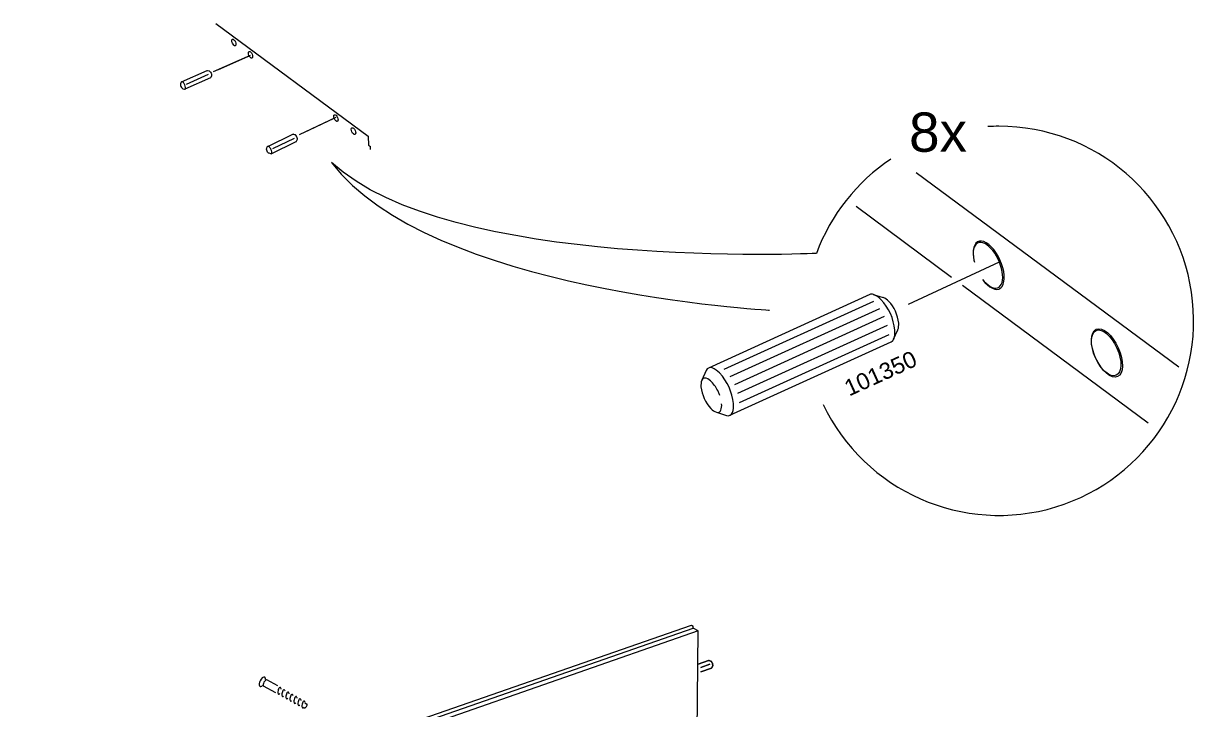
# Model space of a CAD drawing. Header units: metres. Extents: x -0.7 to 8.1, y 0 to 13.3.
# Drawn here: x 0.5278 to 0.6631, y 0.7829 to 0.8621 of the extents above; entities that cross this region are included whole.
import ezdxf

# ---------------------------------------------------------------- set-up
doc = ezdxf.new("R2010")
doc.units = ezdxf.units.M
doc.header["$MEASUREMENT"] = 0
for name, color, linetype, lineweight in [('PDF6_Geometry_Num_Penna__1', 255, 'Continuous', 18), ('PDF6_Geometry_Num_Penna__7', 7, 'Continuous', 18), ('PDF6_Text_Num_Penna__7', 7, 'Continuous', 18)]:
    doc.layers.add(name, color=color, linetype=linetype, lineweight=lineweight)
doc.styles.add('GENERATED_STYLE_1', font='Arial.ttf')

msp = doc.modelspace()

# ---------------------------------------------------------------- linework, layer by layer
at = {"layer": 'PDF6_Geometry_Num_Penna__1', "color": 255, "linetype": 'Continuous', "lineweight": 18, "flags": 128}
for points in [[(0.5502828327655572, 0.8567785225467752), (0.5538335410988906, 0.858361789213442)], [(0.5602267563766684, 0.8495081606023307), (0.5637323091544462, 0.8511894994912197)]]:
    msp.add_lwpolyline(points, dxfattribs=at)
at = {"layer": 'PDF6_Geometry_Num_Penna__7', "color": 7, "linetype": 'Continuous', "lineweight": 18, "flags": 128}
for points in [[(0.5500608649877795, 0.8621388044912197), (0.5676895233211128, 0.8490980211578865), (0.5677202149877795, 0.8480566211578864)], [(0.5497914133211128, 0.8565592358801087), (0.5540631994322239, 0.8584642358801087)], [(0.5466872158211128, 0.855118526713442), (0.5492162797100018, 0.8562587044912197)], [(0.5597416869322239, 0.8492754683801085), (0.5639591452655572, 0.8512979433801087)], [(0.5566417933211129, 0.8476750214356641), (0.5591415766544462, 0.8488783464356642)], [(0.5677202149877795, 0.8480565858801086), (0.5679463455433351, 0.8478904275467753)], [(0.5679544594322239, 0.8475446347689974), (0.5679463455433351, 0.8478903569912197)], [(0.6614119955433351, 0.8223766567134418), (0.6310311260988906, 0.8448510706023308)], [(0.6351238422100017, 0.8327658564356643), (0.6241069449877794, 0.8409478314356642)], [(0.6387885683211129, 0.8324547769912196), (0.6388767627655573, 0.8323450631023308), (0.639113829432224, 0.8320871825467754), (0.639355129432224, 0.8318878631023309), (0.6395950183211129, 0.8317234686578864), (0.6398320849877795, 0.8316063464356642), (0.6400550405433351, 0.831535085324553), (0.6402564766544462, 0.831520974213442), (0.6404395683211128, 0.8315580158801086), (0.6406216016544461, 0.8316504436578863), (0.6407510710988906, 0.831771799213442), (0.6408819516544462, 0.8319591242134419), (0.6409743794322239, 0.8321810214356642), (0.6410280016544462, 0.8324540714356642), (0.6410459933211128, 0.8327486408801086), (0.6410280016544462, 0.8330657881023308), (0.6409923710988906, 0.8334090408801085), (0.6409165238766684, 0.833775224213442), (0.6408089266544461, 0.8341474047689974), (0.640660054432224, 0.8345139408801086), (0.640514004432224, 0.8348804769912197), (0.640328090543335, 0.8352321964356642), (0.6401266544322239, 0.8355613381023308), (0.6399075794322239, 0.8358566131023308), (0.6396666322100018, 0.8361141408801086), (0.6394295655433351, 0.8363508547689975), (0.6391910877655572, 0.8365300658801087), (0.6389720127655573, 0.836680349213442), (0.6387307127655574, 0.8367755992134419), (0.638529629432224, 0.8368112297689976), (0.6383243127655572, 0.8368112297689976), (0.6381436905433351, 0.8367385575467753), (0.6379757683211128, 0.8366253158801086), (0.6378487683211128, 0.8364598631023308), (0.6377581044322239, 0.8362587797689975), (0.6376836683211128, 0.836021360324553), (0.6376462738766684, 0.835740549213442), (0.6376296933211129, 0.8354329269912198)], [(0.6376297991544462, 0.8355029886578864), (0.6376675463766683, 0.8351308081023308), (0.6377229324877794, 0.8347688581023308), (0.6377857269322239, 0.8345166219912197)], [(0.6376297991544462, 0.8354330681023309), (0.6376657824877795, 0.8350802903245531), (0.6377179935988906, 0.8347373903245532), (0.6377462158211128, 0.8346252069912197)], [(0.6406523638766684, 0.8345335553245531), (0.6301325305433351, 0.829634530324553)], [(0.6260661669322239, 0.8308013075467753), (0.6272165752655573, 0.8304372408801086)], [(0.6578511272100017, 0.815886462824553), (0.6363965938766684, 0.8318207294912197)], [(0.6088313849877794, 0.8221370500467754), (0.6261425433211129, 0.8300251611578864)], [(0.6095393394322239, 0.8212969803245531), (0.6268476755433351, 0.8291833275467753)], [(0.6100848749877795, 0.8203824744912198), (0.6273755722100017, 0.828261060602331)], [(0.6104093952655573, 0.8193670389356642), (0.6277159674877795, 0.827252327824553)], [(0.6105937216544461, 0.818288209213442), (0.6279038216544461, 0.8261756147689976)], [(0.5278154744322239, 0.7656726383801086), (0.6050491133211129, 0.7925232606023308), (0.6052480799877795, 0.7924251883801087)], [(0.6058457560988906, 0.7918816989356642), (0.5285778977655573, 0.7649026656023308), (0.5280240366544462, 0.7652780211578863), (0.5279993422100017, 0.7655471906023308)], [(0.5280239308211129, 0.7652779858801086), (0.6052455752655573, 0.792177644213442)], [(0.5935582591544462, 0.7676273800467753), (0.6056571258211129, 0.7722424189356641), (0.6058458619322239, 0.791881557824553), (0.6052454341544461, 0.7921778911578864)], [(0.6052453988766683, 0.7921778206023308), (0.6052482210988906, 0.792425117824553)], [(0.5572338602655573, 0.7855236203245531), (0.5559702102655573, 0.7862062453245531)], [(0.5569931952655574, 0.7847300467134419), (0.555583848043335, 0.7854909883801087)], [(0.5603635283211128, 0.783553215324553), (0.5605871894322239, 0.7834216292134419)], [(0.5602150441544462, 0.7830434867134419), (0.5603261691544462, 0.7829782228245531)]]:
    msp.add_lwpolyline(points, dxfattribs=at)
for points in [[(0.546111870543335, 0.8553748197689973), (0.5490452177655573, 0.856697736435664, -0.1916808126973572), (0.5491072008211129, 0.8567013700467754), (0.5492874702655572, 0.8566435144912198, -0.1128050483082749), (0.5493883294322239, 0.856576310324553, -0.08167964179693053), (0.549511025543335, 0.8563913136578862, -0.0781300580720087), (0.549568175543335, 0.8561771775467754, -0.1182225630713882), (0.5495516655433351, 0.856057233102331), (0.5494758183211128, 0.8558833136578864, -0.1889946270775481), (0.5494321091544461, 0.8558392164356643), (0.5464991147100018, 0.8545166525467752)], [(0.5461780163766684, 0.8553775714356641, 0.3907544944153908), (0.5460683377655573, 0.8553306519912198), (0.5459909383211128, 0.8551543336578864, 0.1181246211047268), (0.5459758041544461, 0.8550372114356641, 0.1604824912455498), (0.5461559677655572, 0.8546377611578865, 0.1114142991346512), (0.5462570738766684, 0.8545705569912196), (0.546436990543335, 0.854513054213442, 0.406155964841973), (0.546544210500065, 0.8545657934447438)], [(0.5465444113766684, 0.8545648772689974, 0.1155678453942091), (0.5465659308211128, 0.8547281781023308, 0.07815070627543902), (0.5464854974877795, 0.8550269808801085, 0.08135656040366804), (0.5463140827655573, 0.855284579213442, 0.1139002634210279), (0.5461779105433342, 0.8553777125467732)], [(0.6202913358211127, 0.8180802819912198, 1.81475233947159), (0.640614165405721, 0.8502438836962413, 0.0143281131277929), (0.6393176997100017, 0.8502017569912197)], [(0.5565134323072747, 0.8471186919360869, -0.4039453660679684), (0.5564068080433351, 0.8470638339356642), (0.5562221288766669, 0.8471178442134378, -0.1174058296102672), (0.5561246662249366, 0.8471774573792522, -0.1611957890122127), (0.5559324983211175, 0.8475761731023314, -0.1150148584633035), (0.5559462566544462, 0.8476967525467753), (0.5560175883211196, 0.8478719772689948, -0.1805846839486257), (0.5560602744322239, 0.8479168858801086), (0.5589597549877795, 0.8493128275467753, -0.1970501720591565), (0.5590257949877795, 0.8493162847689975)], [(0.5564686852655574, 0.8470685258801086), (0.559367813043335, 0.8484641147689975, 0.1901498745876578), (0.5594104638766684, 0.848509270324553), (0.5594820777655573, 0.8486849536578864, 0.1201157801346142), (0.5594953069322227, 0.8488053567134417, 0.07821332540798878), (0.5594329358211122, 0.8490182933801083, 0.0806949067419234), (0.5593055830433338, 0.849199973935663, 0.1133541094628037), (0.5592031716544462, 0.8492645675467753), (0.5590214910988905, 0.8493178369912197)], [(0.5565127824877796, 0.8471181264356641, 0.1167855694755451), (0.556530174432224, 0.8472819564356641, 0.07773693247297955), (0.5564423327655572, 0.8475786425467753, 0.0815980999991105), (0.556264568043335, 0.8478317958801085, 0.1149028356329917), (0.5561262791544457, 0.8479214014356627)], [(0.6095049083211128, 0.8168173022689976), (0.6281597972100017, 0.8253171300467752, 0.1981658253209251), (0.6284469230433404, 0.8256253872689955, 0.1164386133636642), (0.6285790030433354, 0.8266660817134419, 0.1622874422832228), (0.6269658072850702, 0.8302068244567686, 0.1161710249215369), (0.6260929427655573, 0.8307918883801088, 0.200539753494072), (0.6256720788766684, 0.8307772833801086), (0.6070171899877794, 0.822277102824553)], [(0.6284362338766684, 0.8255990347689975), (0.628916364432224, 0.8267064042134419, 0.02480375838711386), (0.628923702210004, 0.8267248192134411, 0.1169308199165686), (0.6290184230433348, 0.8274713675467753, 0.1623574845225375), (0.6278590237701633, 0.8300155571988485, 0.1172822621145275), (0.6272352372100009, 0.8304304322689953)], [(0.6079597769322239, 0.8171571683801085), (0.609110538043335, 0.8167931017134419, 0.3996259786674735), (0.6097914580047676, 0.8171248030673619, 0.1159629506212759), (0.6099238319322251, 0.8181661833801087, 0.1621891017443584), (0.6083106820237293, 0.8217064843400542, 0.1158905354466356), (0.6074377363766685, 0.8222918136578868, 0.3984492230787283), (0.6067397302655573, 0.8219955861578865), (0.6062599524877795, 0.8208885694912198)], [(0.6083297702655572, 0.8191072886578863, 0.02469930685488796), (0.6081703147100025, 0.8195062803245534, 0.08065749348723397), (0.6073857369322233, 0.8206824414356636, 0.1171322859786217), (0.6067603677655571, 0.8211011181023307, 0.4143005181154883), (0.6062521457444062, 0.8208690668660086, 0.1168834495858143), (0.6061583524877799, 0.8201231122689976, 0.1624479944677749), (0.6073141551497634, 0.8175855065544816, 0.116331454353795), (0.6079408327655575, 0.8171640828245537, 0.4151309780134813), (0.6084513623324896, 0.8173983342509494, 0.1163041811963099), (0.6085431655433363, 0.818141524213442)], [(0.5557944916544462, 0.7862475908801086, 0.1178158112520392), (0.5557762177655573, 0.7864539658801086, 0.1969671720688616), (0.5557217841544461, 0.7865163369912197), (0.5556794508211128, 0.7865375036578863), (0.5555965480433345, 0.7865438536578883, 0.11303594787077), (0.5554201591544461, 0.7864351981023308, 0.1615195439565607), (0.555076165543335, 0.7857475636578863, 0.1154474479333566), (0.5550948627655573, 0.7855415414356642), (0.5551491905433351, 0.7854787469912198), (0.5551915944322239, 0.7854572981023309, 0.1980419368521514), (0.5552746030433351, 0.7854516183801087, 0.1134535075214783), (0.5554509919322237, 0.7855602739356645)], [(0.5559136952655572, 0.786211960324553, 0.1166294102588334), (0.5557903641544462, 0.7861411578245531, 0.07906555219634735), (0.5556270280433351, 0.7859298439356642, 0.08025144010775477), (0.555539715543335, 0.7856774314356642, 0.1190377814135175), (0.5555478294322217, 0.7855352619912191)], [(0.5574526177655572, 0.7853341433801087, 0.1183980526150494), (0.5573534872099956, 0.7852321906023345, 0.007580107875447138), (0.5573445619322239, 0.7852166683801086, 0.1564131963280921), (0.5572404924877775, 0.7847174878245528, 0.1128803678758065), (0.5572873060988867, 0.7845830442134395)], [(0.5576058997100016, 0.7851386339356641, 0.006147875571410101), (0.5576023719322234, 0.7851774394912197, 0.1164822587581942), (0.5575557347100057, 0.7853118125467778, 0.124786683385885), (0.557529170543319, 0.7853362600467456)], [(0.5578091349877795, 0.7849528964356641, 0.1574291016083743), (0.5577050655433365, 0.7844537158801087, 0.1180471723264658), (0.5577522319322297, 0.7843193428245568)], [(0.5579937435988905, 0.7850727350467753, 0.285478435445249), (0.5579168380433435, 0.7850702656023182, 0.1172779888090054), (0.5578178838766662, 0.7849688067134433)], [(0.5585303891544461, 0.7846437572689975, 0.1161447874146926), (0.5584838224877825, 0.784777812824555, 0.4144336233065408), (0.5583831160994809, 0.7848003394028268, 0.1181847035478743), (0.5582817513766634, 0.7846980144912228)], [(0.5573135174877795, 0.7845584203245531, 0.2739547320314721), (0.5573907758211023, 0.7845605369912365, 0.07733764168057893), (0.5574648591544447, 0.7846268592134431)], [(0.5582725085988907, 0.7846828450467752, 0.1563294651832239), (0.5581686860988907, 0.7841836644912197, 0.1172788138518441), (0.5582157113766684, 0.7840494678245531, 0.4092953611844221), (0.5583260747632162, 0.7840254550231333, 0.08109496973175467), (0.5583929469322286, 0.7840930358801048)], [(0.5587370816544461, 0.7844192847689976, 0.1567314229670645), (0.5586333649877807, 0.7839197514356643, 0.115949130990614), (0.5586805313766717, 0.7837856958801107)], [(0.5589935863766684, 0.7843927558801086, 0.1018636837034556), (0.5589484308211146, 0.7845144642134431, 0.4157135534017903), (0.5588455386389004, 0.7845362618134601, 0.1161744441751338), (0.5587463244322273, 0.7844351597689955)], [(0.5591968216544462, 0.7841588289356641, 0.1564979250896171), (0.5590929991544461, 0.783659119213442, 0.1137630345810794), (0.559139848043335, 0.7835249578245531, 0.4059995590675999), (0.5592416160778999, 0.7835021968261908, 0.07911235934980003), (0.5593172952655601, 0.7835687022689953)], [(0.5594549138766683, 0.7841193883801086, 0.1163893730459674), (0.5594079944322221, 0.7842537967134408, 0.4165909550889075), (0.5593133037593324, 0.7842747484550251, 0.1157669711082341), (0.5592058880433441, 0.7841742100467698)], [(0.5596613947100018, 0.7838949158801086, 0.1574512364746496), (0.5595576780433391, 0.7833957353245535, 0.1170025428861209), (0.5596044916544419, 0.7832615386578836)], [(0.5599191341544462, 0.7838560397689974, 0.116144787391953), (0.5598725674877805, 0.7839900953245537, 0.4125044342375123), (0.5597705339908906, 0.7840123329368706, 0.1155583597256474), (0.5596704610988935, 0.7839104733801069)], [(0.5601259677655572, 0.7836313908801086, 0.1563072972158355), (0.5600219688766683, 0.7831320339356642, 0.1159491310346842), (0.560069346932224, 0.7829978372689975, 0.4148552623459672), (0.5601733465745767, 0.78297487010309)], [(0.5603368583211128, 0.7837266761578864, 0.4143176899817893), (0.5602314286178978, 0.7837491530428914, 0.1174767296668906), (0.5601350694322267, 0.783647265880107)], [(0.5603625052655573, 0.7829730369912197, 0.1183402321756671), (0.560441915543335, 0.7830152644912197, 0.163239145521366), (0.5606108960988906, 0.7833030958801086, 0.1205906777555873), (0.5606087794322332, 0.7833930542134444)], [(0.5596307030433351, 0.7832372322689974, 0.2820859903925918), (0.5597076085988902, 0.7832393489356647, 0.08307810367319313), (0.5597818683211128, 0.7833054947689975)]]:
    msp.add_lwpolyline(points, format="xyb", dxfattribs=at)
for points in [[(0.6070343349877795, 0.7884632469912197), (0.6058246599877795, 0.7880102803245531)], [(0.607190474432224, 0.7880189233801086), (0.606147310543335, 0.7876287511578863)], [(0.6073645702655572, 0.787581655324553), (0.606155248043335, 0.7871283358801086)], [(0.6072726363766684, 0.7883931500467752), (0.6070966002655573, 0.7884626472689975)], [(0.607498273043335, 0.7877906408801086), (0.6074111369322239, 0.7876223658801086)]]:
    msp.add_lwpolyline(points, close=True, dxfattribs=at)
for points in [[(0.6071007277655573, 0.7884605658801086, 0.1993425240744107), (0.607034405543334, 0.788463035324556, -0.1993425240744107)], [(0.6074793641544458, 0.7881270144912197, -0.0767213500440599), (0.6075222266544468, 0.7879092800467753, -0.1171111808992837), (0.607500354432224, 0.7877939217134419, 0.1171111808992837), (0.6075224030433349, 0.7879093506023309, 0.0767213500440599), (0.6074793641544461, 0.7881270144912197, 0.07996417867954346), (0.6073691210988905, 0.7883194900467754, 0.1134721651799112), (0.607275634987777, 0.7883921622689922, -0.1134721651799112), (0.6073691210988905, 0.7883194900467754, -0.07996417867954346)], [(0.6073646408211127, 0.7875810203245531, 0.195156752157165), (0.6074129713766788, 0.7876261758801038, -0.195156752157165)]]:
    msp.add_lwpolyline(points, format="xyb", close=True, dxfattribs=at)
at = {"layer": 'PDF6_Geometry_Num_Penna__7', "color": 7, "linetype": 'Continuous', "lineweight": 18}
for centre, radius, start, end in [((0.6406709873781243, 0.8276917192611488), 0.02256997973757213, 123.7756132625894, 159.666033529675), ((0.5577613744954775, 0.7848826268338991), 0.0003069345694863834, 8.23293628661371, 32.58682937356758), ((0.5578150541916754, 0.7843611422493145), 7.58245406432545e-05, 240.6715426690998, 301.9442485387914), ((0.5587429044638704, 0.783825005841258), 7.360925961918952e-05, 240.0705185546206, 303.0825815608268)]:
    msp.add_arc(centre, radius, start, end, dxfattribs=at)
for centre, major_axis, ratio in [((0.5521499595180539, 0.8599371614741633), (-0.000165029428405572, 0.0003747933221022182), 0.4679743600192555), ((0.5540728137522549, 0.8585127981203543), (-0.0001661271595007063, 0.0003773441399779198), 0.4677395972806296), ((0.5639516020054517, 0.8511890438850302), (-0.0001730563268216301, 0.000385143484799566), 0.4777053463230164), ((0.5659830726398389, 0.8496842578705417), (-0.0001777941083636047, 0.0003847041492924808), 0.4801825920299633), ((0.6531001972368334, 0.8240292577913271), (-0.00123172462568899, 0.00273587909384243), 0.47792190955533), ((0.6530065665635442, 0.824029070453183), (-0.001167372243346842, 0.002592912977852357), 0.4779807995726463)]:
    msp.add_ellipse(centre, major_axis=major_axis, ratio=ratio, dxfattribs=at)
msp.add_ellipse((0.6394295513555657, 0.8341682987009595), major_axis=(-0.001228581125621186, 0.00273108496948471), ratio=0.4822020324919533, start_param=1.981669772523048, end_param=7.142453330338213, dxfattribs=at)
for points in [[(0.5492903277655572, 0.8566426325467753), (0.5492914433468428, 0.8566426325467753), (0.5492867167082428, 0.8566433381023307), (0.5492875055433349, 0.8566433381023307)], [(0.5495518066544461, 0.8560571272689975), (0.5495528044606818, 0.8560571272689975), (0.5495519928731506, 0.8560603022689981), (0.5495535705433351, 0.8560603022689981)], [(0.5592059938766684, 0.8492637561578864), (0.5592071094579539, 0.8492637561578864), (0.5592023828193536, 0.849264461713442), (0.559203171654446, 0.849264461713442)], [(0.5594821130433351, 0.8486849536578864), (0.5594829018784272, 0.8486849536578864), (0.5594816243879724, 0.8486881286578863), (0.5594835241544459, 0.8486881286578863)], [(0.5561262438766684, 0.8479213661578864), (0.5561043716544462, 0.8479284217134418), (0.5560810883211128, 0.8479273633801088), (0.5560602744322238, 0.8479171328245532)], [(0.6195074988766684, 0.8355345975467754), (0.6195074988766684, 0.8355345975467754), (0.5768930016544462, 0.8334733169912198), (0.5634302960988907, 0.8460660725467752)], [(0.5634302960988905, 0.8460660725467752), (0.5746570960988906, 0.8310881864356642), (0.614092359987779, 0.8289806919912193), (0.6140923599877792, 0.8289806919912193)], [(0.6272352724877794, 0.8304304322689976), (0.6272419005804654, 0.8304304322689976), (0.6272096263492195, 0.8304374878245532), (0.6272165752655573, 0.8304374878245532)], [(0.607275564432224, 0.7883920211578863), (0.6072766800135097, 0.7883920211578863), (0.6072712738509376, 0.7883930794912196), (0.6072723894322235, 0.7883930794912196)], [(0.607275564432224, 0.7883920211578863), (0.6072766800135097, 0.7883920211578863), (0.6072712738509376, 0.7883930794912196), (0.6072723894322235, 0.7883930794912196)], [(0.6074983083211128, 0.7877906761578863), (0.607499097156205, 0.7877906761578863), (0.6074986610988907, 0.7877938511578865), (0.6075004249877798, 0.7877938511578865)], [(0.6074983083211128, 0.7877906761578863), (0.607499097156205, 0.7877906761578863), (0.6074986610988907, 0.7877938511578865), (0.6075004249877798, 0.7877938511578865)], [(0.5559701749877795, 0.7862062806023309), (0.5559528888766684, 0.7862151000467753), (0.5559324277655573, 0.7862179222689976), (0.5559137305433351, 0.7862119250467755)], [(0.5554477463766684, 0.7855572047689975), (0.5554496461431422, 0.7855572047689975), (0.5554511382768615, 0.7855589686578865), (0.5554530380433351, 0.7855589686578865)], [(0.555547970543335, 0.7855353325467752), (0.5555536149877796, 0.7855162825467754), (0.5555666677655571, 0.7855007603245533), (0.5555839538766681, 0.7854908825467755)], [(0.5575291705433351, 0.7853362600467753), (0.5575051816544463, 0.7853496656023308), (0.557475548321113, 0.785349312824553), (0.5574526177655575, 0.7853341433801087)], [(0.5578179544322239, 0.7849687714356641), (0.5578242651129603, 0.7849687714356641), (0.5578032954765008, 0.784952896435664), (0.5578091349877797, 0.784952896435664)], [(0.5580198491544461, 0.7850480406023308), (0.5580131463766684, 0.7850582711578864), (0.5580046797100018, 0.785066737824553), (0.5579937435988908, 0.7850727350467751)], [(0.5572874119322239, 0.7845831147689974), (0.5572993491732688, 0.7845831147689974), (0.5573029341544463, 0.7845644175467754), (0.5573135174877795, 0.7845584203245535)], [(0.5577521613766684, 0.7843193781023308), (0.5577588641544461, 0.7843091475467753), (0.5577673308211127, 0.7843006808801085), (0.557777914154446, 0.784295036435664)], [(0.5578551724877795, 0.7842968356023308), (0.5578632940421296, 0.7842968356023308), (0.557867446530882, 0.7843116522689976), (0.5578759863766679, 0.7843116522689976)], [(0.5582816808211128, 0.7846980144912197), (0.5582875522134909, 0.7846980144912197), (0.5582663375081354, 0.7846828450467754), (0.5582725085988907, 0.7846828450467754)], [(0.5585338463766685, 0.7846048106023308), (0.5585327880433351, 0.7846178633801086), (0.5585320824877795, 0.7846309161578863), (0.5585303185988906, 0.7846436161578859)], [(0.5586804255433351, 0.7837855547689976), (0.5586920725538931, 0.7837855547689976), (0.5586955949877794, 0.7837672103245532), (0.5587061783211127, 0.7837612131023307)], [(0.5587462538766683, 0.7844351597689976), (0.558752564557405, 0.7844351597689976), (0.5587310844322241, 0.7844192847689974), (0.5587370816544464, 0.7844192847689974)], [(0.5587831191544461, 0.7837633650467754), (0.5587916517105632, 0.7837633650467754), (0.558795673417984, 0.7837774761578864), (0.5588042858211127, 0.7837774761578864)], [(0.5592059938766684, 0.7841743511578864), (0.5592123045574047, 0.7841743511578864), (0.559190824432224, 0.784158828935664), (0.5591968216544463, 0.784158828935664)], [(0.5594583358211128, 0.7840804769912197), (0.5594572774877794, 0.7840935297689975), (0.5594565719322241, 0.7841062297689976), (0.5594548080433351, 0.7841192825467753)], [(0.559670566932224, 0.7839104381023309), (0.559676438324602, 0.7839104381023309), (0.5596552236192464, 0.7838949158801086), (0.5596613947100018, 0.7838949158801086)], [(0.5599227324877795, 0.7838172694912197), (0.5599216741544462, 0.7838303222689975), (0.5599209685988905, 0.7838430222689975), (0.5599192047100016, 0.783856075046775)], [(0.5601351399877795, 0.7836472658801086), (0.5601413110785349, 0.7836472658801086), (0.560119657084821, 0.7836313908801086), (0.5601259677655575, 0.7836313908801086)], [(0.5603854005433351, 0.7836147044912196), (0.5603786977655573, 0.7836577433801087), (0.5603607060988907, 0.7836894933801086), (0.5603367172100016, 0.7837265350467756)], [(0.5606088147100017, 0.7833930189356642), (0.5606059924877795, 0.7834050133801085), (0.5605978785988908, 0.783415596713442), (0.5605869424877797, 0.7834219467134421)], [(0.5596045974877795, 0.7832615739356641), (0.5596113002655573, 0.7832513433801085), (0.5596201197100017, 0.7832428767134418), (0.5596307030433352, 0.7832372322689977)], [(0.5601720052655572, 0.7829754711578863), (0.5601804203282024, 0.7829754711578863), (0.5601846320864379, 0.7829899350467753), (0.5601931719322237, 0.7829899350467753)], [(0.560326345543335, 0.7829782228245531), (0.5603372816544463, 0.782971872824553), (0.5603499816544463, 0.7829701089356641), (0.5603626816544461, 0.7829729311578862)]]:
    msp.add_open_spline(points, degree=3, dxfattribs=at)

# ---------------------------------------------------------------- texts
at = {"layer": 'PDF6_Text_Num_Penna__7', "color": 7, "linetype": 'Continuous', "lineweight": 18, "insert": (0.6302149041544461, 0.8472266465987636), "char_height": 0.004545458984375, "attachment_point": 7, "style": 'GENERATED_STYLE_1'}
msp.add_mtext('\\A1;8x', dxfattribs=at)
at = {"layer": 'PDF6_Text_Num_Penna__7', "color": 7, "linetype": 'Continuous', "lineweight": 18, "insert": (0.6233048826053201, 0.8189547232845535), "char_height": 0.001893932726627099, "attachment_point": 7, "rotation": 24.495925504921196, "style": 'GENERATED_STYLE_1'}
msp.add_mtext('\\A1;101350', dxfattribs=at)

doc.saveas('drawing.dxf')
